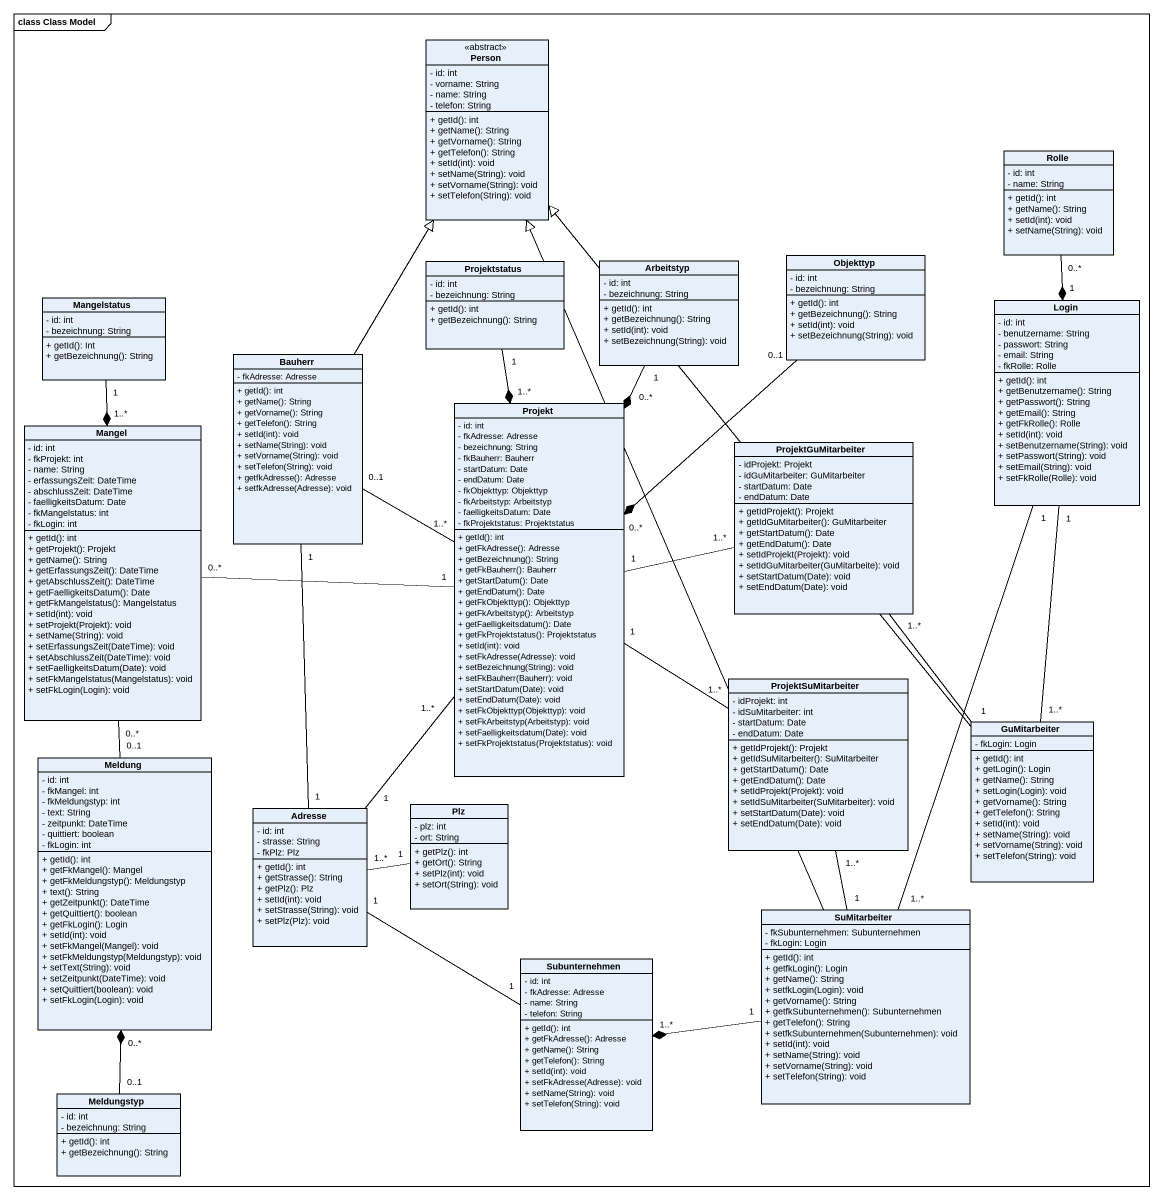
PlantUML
@startuml
mainframe class Class Model
hide circle
hide empty members
skinparam classAttributeIconSize 0
class "Person" as Person_ <<abstract>> {
  - id: int
  - vorname: String
  - name: String
  - telefon: String
  + getId(): int
  + getName(): String
  + getVorname(): String
  + getTelefon(): String
  + setId(int): void
  + setName(String): void
  + setVorname(String): void
  + setTelefon(String): void
}
class Rolle {
  - id: int
  - name: String
  + getId(): int
  + getName(): String
  + setId(int): void
  + setName(String): void
}
class Projektstatus {
  - id: int
  - bezeichnung: String
  + getId(): int
  + getBezeichnung(): String
}
class Arbeitstyp {
  - id: int
  - bezeichnung: String
  + getId(): int
  + getBezeichnung(): String
  + setId(int): void
  + setBezeichnung(String): void
}
class Objekttyp {
  - id: int
  - bezeichnung: String
  + getId(): int
  + getBezeichnung(): String
  + setId(int): void
  + setBezeichnung(String): void
}
class Mangelstatus {
  - id: int
  - bezeichnung: String
  + getId(): Int
  + getBezeichnung(): String
}
class Login {
  - id: int
  - benutzername: String
  - passwort: String
  - email: String
  - fkRolle: Rolle
  + getId(): int
  + getBenutzername(): String
  + getPasswort(): String
  + getEmail(): String
  + getFkRolle(): Rolle
  + setId(int): void
  + setBenutzername(String): void
  + setPasswort(String): void
  + setEmail(String): void
  + setFkRolle(Rolle): void
}
class Bauherr {
  - fkAdresse: Adresse
  + getId(): int
  + getName(): String
  + getVorname(): String
  + getTelefon(): String
  + setId(int): void
  + setName(String): void
  + setVorname(String): void
  + setTelefon(String): void
  + getfkAdresse(): Adresse
  + setfkAdresse(Adresse): void
}
class Mangel {
  - id: int
  - fkProjekt: int
  - name: String
  - erfassungsZeit: DateTime
  - abschlussZeit: DateTime
  - faelligkeitsDatum: Date
  - fkMangelstatus: int
  - fkLogin: int
  + getId(): int
  + getProjekt(): Projekt
  + getName(): String
  + getErfassungsZeit(): DateTime
  + getAbschlussZeit(): DateTime
  + getFaelligkeitsDatum(): Date
  + getFkMangelstatus(): Mangelstatus
  + setId(int): void
  + setProjekt(Projekt): void
  + setName(String): void
  + setErfassungsZeit(DateTime): void
  + setAbschlussZeit(DateTime): void
  + setFaelligkeitsDatum(Date): void
  + setFkMangelstatus(Mangelstatus): void
  + setFkLogin(Login): void
}
class Projekt {
  - id: int
  - fkAdresse: Adresse
  - bezeichnung: String
  - fkBauherr: Bauherr
  - startDatum: Date
  - endDatum: Date
  - fkObjekttyp: Objekttyp
  - fkArbeitstyp: Arbeitstyp
  - faelligkeitsDatum: Date
  - fkProjektstatus: Projektstatus
  + getId(): int
  + getFkAdresse(): Adresse
  + getBezeichnung(): String
  + getFkBauherr(): Bauherr
  + getStartDatum(): Date
  + getEndDatum(): Date
  + getFkObjekttyp(): Objekttyp
  + getFkArbeitstyp(): Arbeitstyp
  + getFaelligkeitsdatum(): Date
  + getFkProjektstatus(): Projektstatus
  + setId(int): void
  + setFkAdresse(Adresse): void
  + setBezeichnung(String): void
  + setFkBauherr(Bauherr): void
  + setStartDatum(Date): void
  + setEndDatum(Date): void
  + setFkObjekttyp(Objekttyp): void
  + setFkArbeitstyp(Arbeitstyp): void
  + setFaelligkeitsdatum(Date): void
  + setFkProjektstatus(Projektstatus): void
}
class ProjektGuMitarbeiter {
  - idProjekt: Projekt
  - idGuMitarbeiter: GuMitarbeiter
  - startDatum: Date
  - endDatum: Date
  + getIdProjekt(): Projekt
  + getIdGuMitarbeiter(): GuMitarbeiter
  + getStartDatum(): Date
  + getEndDatum(): Date
  + setIdProjekt(Projekt): void
  + setIdGuMitarbeiter(GuMitarbeite): void
  + setStartDatum(Date): void
  + setEndDatum(Date): void
}
class ProjektSuMitarbeiter {
  - idProjekt: int
  - idSuMitarbeiter: int
  - startDatum: Date
  - endDatum: Date
  + getIdProjekt(): Projekt
  + getIdSuMitarbeiter(): SuMitarbeiter
  + getStartDatum(): Date
  + getEndDatum(): Date
  + setIdProjekt(Projekt): void
  + setIdSuMitarbeiter(SuMitarbeiter): void
  + setStartDatum(Date): void
  + setEndDatum(Date): void
}
class GuMitarbeiter {
  - fkLogin: Login
  + getId(): int
  + getLogin(): Login
  + getName(): String
  + setLogin(Login): void
  + getVorname(): String
  + getTelefon(): String
  + setId(int): void
  + setName(String): void
  + setVorname(String): void
  + setTelefon(String): void
}
class Meldung {
  - id: int
  - fkMangel: int
  - fkMeldungstyp: int
  - text: String
  - zeitpunkt: DateTime
  - quittiert: boolean
  - fkLogin: int
  + getId(): int
  + getFkMangel(): Mangel
  + getFkMeldungstyp(): Meldungstyp
  + text(): String
  + getZeitpunkt(): DateTime
  + getQuittiert(): boolean
  + getFkLogin(): Login
  + setId(int): void
  + setFkMangel(Mangel): void
  + setFkMeldungstyp(Meldungstyp): void
  + setText(String): void
  + setZeitpunkt(DateTime): void
  + setQuittiert(boolean): void
  + setFkLogin(Login): void
}
class Adresse {
  - id: int
  - strasse: String
  - fkPlz: Plz
  + getId(): int
  + getStrasse(): String
  + getPlz(): Plz
  + setId(int): void
  + setStrasse(String): void
  + setPlz(Plz): void
}
class Plz {
  - plz: int
  - ort: String
  + getPlz(): int
  + getOrt(): String
  + setPlz(int): void
  + setOrt(String): void
}
class SuMitarbeiter {
  - fkSubunternehmen: Subunternehmen
  - fkLogin: Login
  + getId(): int
  + getfkLogin(): Login
  + getName(): String
  + setfkLogin(Login): void
  + getVorname(): String
  + getfkSubunternehmen(): Subunternehmen
  + getTelefon(): String
  + setfkSubunternehmen(Subunternehmen): void
  + setId(int): void
  + setName(String): void
  + setVorname(String): void
  + setTelefon(String): void
}
class Subunternehmen {
  - id: int
  - fkAdresse: Adresse
  - name: String
  - telefon: String
  + getId(): int
  + getFkAdresse(): Adresse
  + getName(): String
  + getTelefon(): String
  + setId(int): void
  + setFkAdresse(Adresse): void
  + setName(String): void
  + setTelefon(String): void
}
class Meldungstyp {
  - id: int
  - bezeichnung: String
  + getId(): int
  + getBezeichnung(): String
}
Rolle "0..*" --* "1" Login
Projektstatus "1" --* "1..*" Projekt
Arbeitstyp "1" --* "0..*" Projekt
Objekttyp "0..1" --* "0..*" Projekt
Mangelstatus "1" --* "1..*" Mangel
Login "1" -- "1..*" GuMitarbeiter
Login "1" -- "1..*" SuMitarbeiter
Bauherr -up-|> Person_
Bauherr "0..1" -right- "1..*" Projekt
Bauherr "1" -- "1" Adresse
Mangel "0..*" -right- "1" Projekt
Mangel "0..*" -- "0..1" Meldung
Projekt "1" -right- "1..*" ProjektGuMitarbeiter
Projekt "1" -- "1..*" ProjektSuMitarbeiter
ProjektGuMitarbeiter "1..*" -- "1" GuMitarbeiter
ProjektSuMitarbeiter "1..*" -- "1" SuMitarbeiter
GuMitarbeiter -up-|> Person_
Adresse "1" -up- "1..*" Projekt
Adresse "1..*" -right- "1" Plz
Adresse "1" -- "1" Subunternehmen
SuMitarbeiter -up-|> Person_
SuMitarbeiter "1" -left-* "1..*" Subunternehmen
Meldungstyp "0..1" -up-* "0..*" Meldung
@enduml
